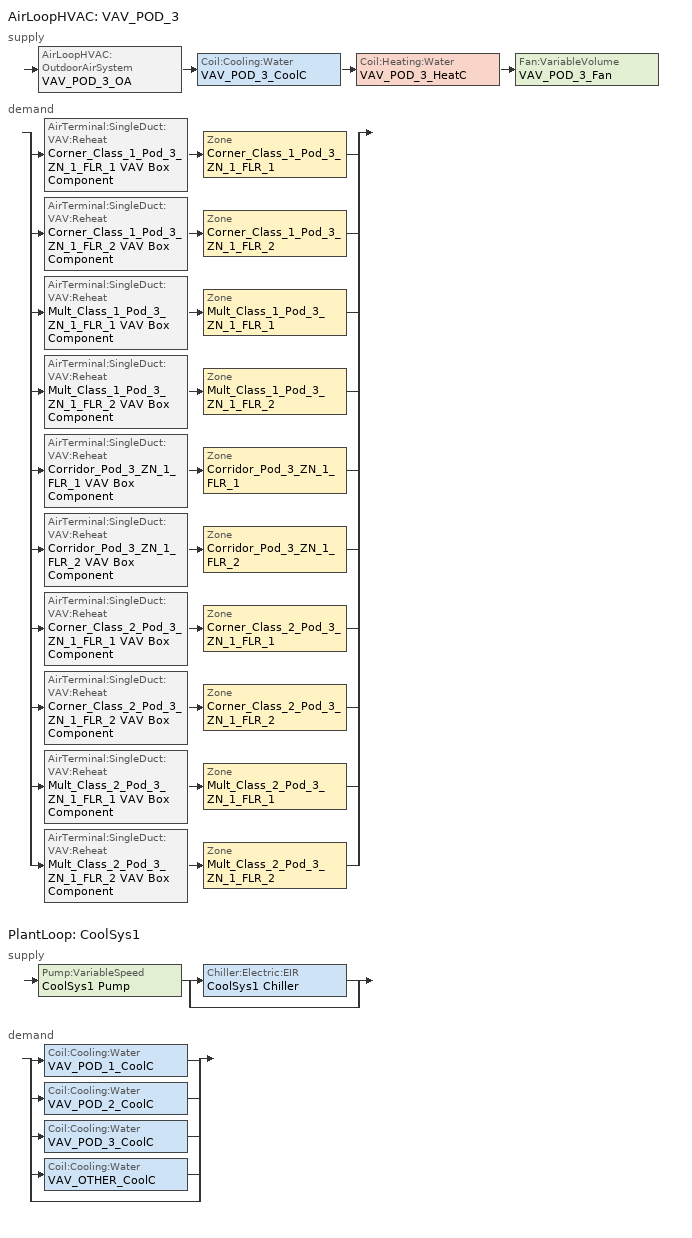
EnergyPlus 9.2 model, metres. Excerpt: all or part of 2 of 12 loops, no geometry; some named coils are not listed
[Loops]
AirLoopHVAC 'VAV_POD_3'
 supply: AirLoopHVAC:OutdoorAirSystem 'VAV_POD_3_OA' > Coil:Cooling:Water 'VAV_POD_3_CoolC' > Coil:Heating:Water 'VAV_POD_3_HeatC' > Fan:VariableVolume 'VAV_POD_3_Fan'
 demand: split
  | AirTerminal:SingleDuct:VAV:Reheat 'Corner_Class_1_Pod_3_ZN_1_FLR_1 VAV Box Component' > Zone 'Corner_Class_1_Pod_3_ZN_1_FLR_1'
  | AirTerminal:SingleDuct:VAV:Reheat 'Corner_Class_1_Pod_3_ZN_1_FLR_2 VAV Box Component' > Zone 'Corner_Class_1_Pod_3_ZN_1_FLR_2'
  | AirTerminal:SingleDuct:VAV:Reheat 'Mult_Class_1_Pod_3_ZN_1_FLR_1 VAV Box Component' > Zone 'Mult_Class_1_Pod_3_ZN_1_FLR_1'
  | AirTerminal:SingleDuct:VAV:Reheat 'Mult_Class_1_Pod_3_ZN_1_FLR_2 VAV Box Component' > Zone 'Mult_Class_1_Pod_3_ZN_1_FLR_2'
  | AirTerminal:SingleDuct:VAV:Reheat 'Corridor_Pod_3_ZN_1_FLR_1 VAV Box Component' > Zone 'Corridor_Pod_3_ZN_1_FLR_1'
  | AirTerminal:SingleDuct:VAV:Reheat 'Corridor_Pod_3_ZN_1_FLR_2 VAV Box Component' > Zone 'Corridor_Pod_3_ZN_1_FLR_2'
  | AirTerminal:SingleDuct:VAV:Reheat 'Corner_Class_2_Pod_3_ZN_1_FLR_1 VAV Box Component' > Zone 'Corner_Class_2_Pod_3_ZN_1_FLR_1'
  | AirTerminal:SingleDuct:VAV:Reheat 'Corner_Class_2_Pod_3_ZN_1_FLR_2 VAV Box Component' > Zone 'Corner_Class_2_Pod_3_ZN_1_FLR_2'
  | AirTerminal:SingleDuct:VAV:Reheat 'Mult_Class_2_Pod_3_ZN_1_FLR_1 VAV Box Component' > Zone 'Mult_Class_2_Pod_3_ZN_1_FLR_1'
  | AirTerminal:SingleDuct:VAV:Reheat 'Mult_Class_2_Pod_3_ZN_1_FLR_2 VAV Box Component' > Zone 'Mult_Class_2_Pod_3_ZN_1_FLR_2'
PlantLoop 'CoolSys1'
 supply: Pump:VariableSpeed 'CoolSys1 Pump' > split
  | Chiller:Electric:EIR 'CoolSys1 Chiller'
  | bypass
 demand: split
  | Coil:Cooling:Water 'VAV_POD_1_CoolC'
  | Coil:Cooling:Water 'VAV_POD_2_CoolC'
  | Coil:Cooling:Water 'VAV_POD_3_CoolC'
  | Coil:Cooling:Water 'VAV_OTHER_CoolC'
  | bypass
[DesignSpecification:OutdoorAir]
Name | Outdoor Air Method | Outdoor Air Flow per Person | Outdoor Air Flow per Zone Floor Area
SZ DSOA Corner_Class_1_Pod_3_ZN_1_FLR_1; SZ DSOA Corner_Class_1_Pod_3_ZN_1_FLR_2; SZ DSOA Corner_Class_2_Pod_3_ZN_1_FLR_1; SZ DSOA Corner_Class_2_Pod_3_ZN_1_FLR_2; SZ DSOA Mult_Class_1_Pod_3_ZN_1_FLR_1; SZ DSOA Mult_Class_1_Pod_3_ZN_1_FLR_2; SZ DSOA Mult_Class_2_Pod_3_ZN_1_FLR_1; SZ DSOA Mult_Class_2_Pod_3_ZN_1_FLR_2 | Flow/Person | 0.008
SZ DSOA Corridor_Pod_3_ZN_1_FLR_1; SZ DSOA Corridor_Pod_3_ZN_1_FLR_2 | Flow/Area |  | 0.0005
[Sizing:Zone] Zone Cooling Design Supply Air Temperature Input Method=SupplyAirTemperature; Zone Cooling Design Supply Air Temperature=12.8; Zone Heating Design Supply Air Temperature Input Method=SupplyAirTemperature; Zone Heating Design Supply Air Temperature=50; Zone Cooling Design Supply Air Humidity Ratio=0.0085; Zone Heating Design Supply Air Humidity Ratio=0.008; Cooling Design Air Flow Method=DesignDay; Heating Design Air Flow Method=DesignDay
Name | Design Specification Outdoor Air Object
Corner_Class_1_Pod_3_ZN_1_FLR_1 | SZ DSOA Corner_Class_1_Pod_3_ZN_1_FLR_1
Corner_Class_1_Pod_3_ZN_1_FLR_2 | SZ DSOA Corner_Class_1_Pod_3_ZN_1_FLR_2
Corner_Class_2_Pod_3_ZN_1_FLR_1 | SZ DSOA Corner_Class_2_Pod_3_ZN_1_FLR_1
Corner_Class_2_Pod_3_ZN_1_FLR_2 | SZ DSOA Corner_Class_2_Pod_3_ZN_1_FLR_2
Corridor_Pod_3_ZN_1_FLR_1 | SZ DSOA Corridor_Pod_3_ZN_1_FLR_1
Corridor_Pod_3_ZN_1_FLR_2 | SZ DSOA Corridor_Pod_3_ZN_1_FLR_2
Mult_Class_1_Pod_3_ZN_1_FLR_1 | SZ DSOA Mult_Class_1_Pod_3_ZN_1_FLR_1
Mult_Class_1_Pod_3_ZN_1_FLR_2 | SZ DSOA Mult_Class_1_Pod_3_ZN_1_FLR_2
Mult_Class_2_Pod_3_ZN_1_FLR_1 | SZ DSOA Mult_Class_2_Pod_3_ZN_1_FLR_1
Mult_Class_2_Pod_3_ZN_1_FLR_2 | SZ DSOA Mult_Class_2_Pod_3_ZN_1_FLR_2
[Sizing:System]
VAV_POD_3: Type of Load to Size On=Sensible; Design Outdoor Air Flow Rate=AUTOSIZE; Central Heating Maximum System Air Flow Ratio=0.3; Preheat Design Temperature=7; Preheat Design Humidity Ratio=0.008; Precool Design Temperature=12.8; Precool Design Humidity Ratio=0.008; Central Cooling Design Supply Air Temperature=12.8; Central Heating Design Supply Air Temperature=16.7; Type of Zone Sum to Use=NonCoincident; 100 Outdoor Air in Cooling=No; 100 Outdoor Air in Heating=No; Central Cooling Design Supply Air Humidity Ratio=0.0085; Central Heating Design Supply Air Humidity Ratio=0.008; Cooling Supply Air Flow Rate Method=DesignDay; Heating Supply Air Flow Rate Method=DesignDay; System Outdoor Air Method=ZoneSum; Zone Maximum Outdoor Air Fraction=1; Cooling Design Capacity Method=CoolingDesignCapacity; Cooling Design Capacity=autosize; Heating Design Capacity Method=HeatingDesignCapacity; Heating Design Capacity=autosize; Central Cooling Capacity Control Method=OnOff
[Sizing:Plant]
CoolSys1: Loop Type=Cooling; Design Loop Exit Temperature=6.67; Loop Design Temperature Difference=6.67
[ZoneControl:Thermostat] Control Type Schedule=Dual Zone Control Type Sched
Name | Zone or ZoneList | Control 1
Corner_Class_1_Pod_3_ZN_1_FLR_1 Thermostat | Corner_Class_1_Pod_3_ZN_1_FLR_1 | Corner_Class_1_Pod_3_ZN_1_FLR_1 DualSPSched
Corner_Class_1_Pod_3_ZN_1_FLR_2 Thermostat | Corner_Class_1_Pod_3_ZN_1_FLR_2 | Corner_Class_1_Pod_3_ZN_1_FLR_2 DualSPSched
Corner_Class_2_Pod_3_ZN_1_FLR_1 Thermostat | Corner_Class_2_Pod_3_ZN_1_FLR_1 | Corner_Class_2_Pod_3_ZN_1_FLR_1 DualSPSched
Corner_Class_2_Pod_3_ZN_1_FLR_2 Thermostat | Corner_Class_2_Pod_3_ZN_1_FLR_2 | Corner_Class_2_Pod_3_ZN_1_FLR_2 DualSPSched
Corridor_Pod_3_ZN_1_FLR_1 Thermostat | Corridor_Pod_3_ZN_1_FLR_1 | Corridor_Pod_3_ZN_1_FLR_1 DualSPSched
Corridor_Pod_3_ZN_1_FLR_2 Thermostat | Corridor_Pod_3_ZN_1_FLR_2 | Corridor_Pod_3_ZN_1_FLR_2 DualSPSched
Mult_Class_1_Pod_3_ZN_1_FLR_1 Thermostat | Mult_Class_1_Pod_3_ZN_1_FLR_1 | Mult_Class_1_Pod_3_ZN_1_FLR_1 DualSPSched
Mult_Class_1_Pod_3_ZN_1_FLR_2 Thermostat | Mult_Class_1_Pod_3_ZN_1_FLR_2 | Mult_Class_1_Pod_3_ZN_1_FLR_2 DualSPSched
Mult_Class_2_Pod_3_ZN_1_FLR_1 Thermostat | Mult_Class_2_Pod_3_ZN_1_FLR_1 | Mult_Class_2_Pod_3_ZN_1_FLR_1 DualSPSched
Mult_Class_2_Pod_3_ZN_1_FLR_2 Thermostat | Mult_Class_2_Pod_3_ZN_1_FLR_2 | Mult_Class_2_Pod_3_ZN_1_FLR_2 DualSPSched
[ThermostatSetpoint:DualSetpoint]
Name | Heating Setpoint Temperature Schedule | Cooling Setpoint Temperature Schedule
Corner_Class_1_Pod_3_ZN_1_FLR_1 DualSPSched; Corner_Class_1_Pod_3_ZN_1_FLR_2 DualSPSched; Corner_Class_2_Pod_3_ZN_1_FLR_1 DualSPSched; Corner_Class_2_Pod_3_ZN_1_FLR_2 DualSPSched; Mult_Class_1_Pod_3_ZN_1_FLR_1 DualSPSched; Mult_Class_1_Pod_3_ZN_1_FLR_2 DualSPSched; Mult_Class_2_Pod_3_ZN_1_FLR_1 DualSPSched; Mult_Class_2_Pod_3_ZN_1_FLR_2 DualSPSched | HTGSETP_SCH | CLGSETP_SCH
Corridor_Pod_3_ZN_1_FLR_1 DualSPSched; Corridor_Pod_3_ZN_1_FLR_2 DualSPSched | HTGSETP_SCH_BathCorrMechKitchen | CLGSETP_SCH_BathCorrMechKitchen
[AirTerminal:SingleDuct:VAV:Reheat] Availability Schedule=ALWAYS_ON; Maximum Air Flow Rate=AUTOSIZE; Zone Minimum Air Flow Input Method=Constant; Constant Minimum Air Flow Fraction=0.3; Maximum Hot Water or Steam Flow Rate=AUTOSIZE; Minimum Hot Water or Steam Flow Rate=0; Convergence Tolerance=0.001; Damper Heating Action=NORMAL
Name | Reheat Coil
Corner_Class_1_Pod_3_ZN_1_FLR_1 VAV Box Component | Corner_Class_1_Pod_3_ZN_1_FLR_1 VAV Box Reheat Coil
Corner_Class_1_Pod_3_ZN_1_FLR_2 VAV Box Component | Corner_Class_1_Pod_3_ZN_1_FLR_2 VAV Box Reheat Coil
Corner_Class_2_Pod_3_ZN_1_FLR_1 VAV Box Component | Corner_Class_2_Pod_3_ZN_1_FLR_1 VAV Box Reheat Coil
Corner_Class_2_Pod_3_ZN_1_FLR_2 VAV Box Component | Corner_Class_2_Pod_3_ZN_1_FLR_2 VAV Box Reheat Coil
Corridor_Pod_3_ZN_1_FLR_1 VAV Box Component | Corridor_Pod_3_ZN_1_FLR_1 VAV Box Reheat Coil
Corridor_Pod_3_ZN_1_FLR_2 VAV Box Component | Corridor_Pod_3_ZN_1_FLR_2 VAV Box Reheat Coil
Mult_Class_1_Pod_3_ZN_1_FLR_1 VAV Box Component | Mult_Class_1_Pod_3_ZN_1_FLR_1 VAV Box Reheat Coil
Mult_Class_1_Pod_3_ZN_1_FLR_2 VAV Box Component | Mult_Class_1_Pod_3_ZN_1_FLR_2 VAV Box Reheat Coil
Mult_Class_2_Pod_3_ZN_1_FLR_1 VAV Box Component | Mult_Class_2_Pod_3_ZN_1_FLR_1 VAV Box Reheat Coil
Mult_Class_2_Pod_3_ZN_1_FLR_2 VAV Box Component | Mult_Class_2_Pod_3_ZN_1_FLR_2 VAV Box Reheat Coil
[Zone equipment]
Corner_Class_1_Pod_3_ZN_1_FLR_1: Corner_Class_1_Pod_3_ZN_1_FLR_1 VAV Box Component
Corner_Class_1_Pod_3_ZN_1_FLR_2: Corner_Class_1_Pod_3_ZN_1_FLR_2 VAV Box Component
Corner_Class_2_Pod_3_ZN_1_FLR_1: Corner_Class_2_Pod_3_ZN_1_FLR_1 VAV Box Component
Corner_Class_2_Pod_3_ZN_1_FLR_2: Corner_Class_2_Pod_3_ZN_1_FLR_2 VAV Box Component
Corridor_Pod_3_ZN_1_FLR_1: Corridor_Pod_3_ZN_1_FLR_1 VAV Box Component
Corridor_Pod_3_ZN_1_FLR_2: Corridor_Pod_3_ZN_1_FLR_2 VAV Box Component
Mult_Class_1_Pod_3_ZN_1_FLR_1: Mult_Class_1_Pod_3_ZN_1_FLR_1 VAV Box Component
Mult_Class_1_Pod_3_ZN_1_FLR_2: Mult_Class_1_Pod_3_ZN_1_FLR_2 VAV Box Component
Mult_Class_2_Pod_3_ZN_1_FLR_1: Mult_Class_2_Pod_3_ZN_1_FLR_1 VAV Box Component
Mult_Class_2_Pod_3_ZN_1_FLR_2: Mult_Class_2_Pod_3_ZN_1_FLR_2 VAV Box Component
[Fan:VariableVolume]
VAV_POD_3_Fan: Availability Schedule=HVACOperationSchd; Fan Total Efficiency=0.6006; Pressure Rise=1109.648; Maximum Flow Rate=AUTOSIZE; Fan Power Minimum Flow Rate Input Method=FixedFlowRate; Fan Power Minimum Air Flow Rate=0; Motor Efficiency=0.924; Motor In Airstream Fraction=1; Fan Power Coefficient 1=0.0407599; Fan Power Coefficient 2=0.088045; Fan Power Coefficient 3=-0.0729261; Fan Power Coefficient 4=0.94374; Fan Power Coefficient 5=0; EndUse Subcategory=Fan Energy
[Coil:Cooling:Water]
VAV_POD_3_CoolC: Availability Schedule=ALWAYS_ON; Design Water Flow Rate=AUTOSIZE; Design Air Flow Rate=AUTOSIZE; Design Inlet Water Temperature=AUTOSIZE; Design Inlet Air Temperature=AUTOSIZE; Design Outlet Air Temperature=AUTOSIZE; Design Inlet Air Humidity Ratio=AUTOSIZE; Design Outlet Air Humidity Ratio=AUTOSIZE; Type of Analysis=SimpleAnalysis; Heat Exchanger Configuration=CrossFlow
[Coil:Heating:Water]
VAV_POD_3_HeatC: Availability Schedule=ALWAYS_ON; UFactor Times Area Value=AUTOSIZE; Maximum Water Flow Rate=AUTOSIZE; Performance Input Method=UFactorTimesAreaAndDesignWaterFlowRate; Rated Capacity=AUTOSIZE; Rated Inlet Water Temperature=82.2; Rated Inlet Air Temperature=16.6; Rated Outlet Water Temperature=71.1; Rated Outlet Air Temperature=32.2
[Controller:WaterCoil] Control Variable=Temperature; Actuator Variable=Flow; Maximum Actuated Flow=AUTOSIZE; Minimum Actuated Flow=0
Name | Action | Controller Convergence Tolerance
VAV_POD_3_CoolC_Controller | Reverse
VAV_POD_3_HeatC_Controller | Normal | 0.0001
[Controller:OutdoorAir]
VAV_POD_3_OA_Controller: Minimum Outdoor Air Flow Rate=AUTOSIZE; Maximum Outdoor Air Flow Rate=AUTOSIZE; Economizer Control Type=DifferentialDryBulb; Economizer Control Action Type=ModulateFlow; Economizer Maximum Limit DryBulb Temperature=28; Economizer Maximum Limit Enthalpy=64000; Economizer Minimum Limit DryBulb Temperature=-100; Lockout Type=NoLockout; Minimum Limit Type=FixedMinimum; Minimum Outdoor Air Schedule=MinOA_Sched
[AirLoopHVAC]
VAV_POD_3: Design Supply Air Flow Rate=AUTOSIZE
[Pump:VariableSpeed]
CoolSys1 Pump: Design Maximum Flow Rate=AUTOSIZE; Design Pump Head=179352; Design Power Consumption=AUTOSIZE; Motor Efficiency=0.9; Fraction of Motor Inefficiencies to Fluid Stream=0; Coefficient 1 of the Part Load Performance Curve=0; Coefficient 2 of the Part Load Performance Curve=1; Coefficient 3 of the Part Load Performance Curve=0; Coefficient 4 of the Part Load Performance Curve=0; Design Minimum Flow Rate=0; Pump Control Type=Intermittent
[Chiller:Electric:EIR]
CoolSys1 Chiller: Reference Capacity=AUTOSIZE; Reference COP=2.5; Reference Leaving Chilled Water Temperature=6.67; Reference Entering Condenser Fluid Temperature=35; Reference Chilled Water Flow Rate=AutoSize; Reference Condenser Fluid Flow Rate=AutoSize; Cooling Capacity Function of Temperature Curve=Air-Cooled Default 90.1-2004 Cap_fT; Electric Input to Cooling Output Ratio Function of Temperature Curve=Air-Cooled Default 90.1-2004 EIR_fT; Electric Input to Cooling Output Ratio Function of Part Load Ratio Curve=Air-Cooled GTE 150tons Default 90.1-2004 EIR_fPLR; Minimum Part Load Ratio=0.15; Maximum Part Load Ratio=1; Optimum Part Load Ratio=0.8; Minimum Unloading Ratio=0.15; Condenser Type=AIRCOOLED; Leaving Chilled Water Lower Temperature Limit=2; Chiller Flow Mode=LeavingSetpointModulated; Design Heat Recovery Water Flow Rate=0; Sizing Factor=1
[PlantLoop]
CoolSys1: Fluid Type=Water; Plant Equipment Operation Scheme=CoolSys1 Loop Operation Scheme List; Maximum Loop Temperature=98; Minimum Loop Temperature=1; Maximum Loop Flow Rate=AUTOSIZE; Minimum Loop Flow Rate=0; Plant Loop Volume=AUTOSIZE; Load Distribution Scheme=Optimal
[PlantEquipmentList]
CoolSys1 Equipment List: CoolSys1 Chiller
[PlantEquipmentOperation:CoolingLoad]
CoolSys1 Operation Scheme: Load Range 1 Lower Limit=0; Load Range 1 Upper Limit=100000000000000; Range 1 Equipment List=CoolSys1 Equipment List
[PlantEquipmentOperationSchemes]
CoolSys1 Loop Operation Scheme List: Control Scheme 1=CoolSys1 Operation Scheme; Control Scheme 1 Schedule=PlantOnSched
[SetpointManager:Scheduled] Control Variable=Temperature
Name | Schedule | Setpoint Node or NodeList
CoolSys1 Chiller Setpoint Manager | CW-Loop-Temp-Schedule | CoolSys1 Supply Equipment Outlet Node
CoolSys1 Loop Setpoint Manager | CW-Loop-Temp-Schedule | CoolSys1 Supply Outlet Node
VAV_POD_3 SAT setpoint | Seasonal-Reset-Supply-Air-Temp-Sch | VAV_POD_3 Supply Equipment Outlet Node
[SetpointManager:MixedAir] Control Variable=Temperature
Name | Setpoint Node or NodeList
VAV_POD_3_CoolC SAT Manager | VAV_POD_3_CoolC-VAV_POD_3_HeatCNode
VAV_POD_3_HeatC SAT Manager | VAV_POD_3_HeatC-VAV_POD_3_FanNode
VAV_POD_3_OAMixed Air Temp Manager | VAV_POD_3_OA-VAV_POD_3_CoolCNode
[Schedule:Compact]
ALWAYS_ON; PlantOnSched: Through: 12/31, For: AllDays, Until: 24:00, 1
CLGSETP_SCH: Through: 6/30, For: SummerDesignDay, Until: 24:00, 24, For: WeekEnds Holidays WinterDesignDay, Until: 24:00, 27, For: AllOtherDays, Until: 06:00, 27, Until: 21:00, 24, Until: 24:00, 27, Through: 9/1, For: SummerDesignDay, Until: 24:00, 24, For: WeekEnds Holidays WinterDesignDay, Until: 24:00, 27, For: AllOtherDays, Until: 07:00, 27, Until: 18:00, 24, Until: 24:00, 27, Through: 12/31, For: SummerDesignDay, Until: 24:00, 24, For: WeekEnds Holidays WinterDesignDay, Until: 24:00, 27, For: AllOtherDays, Until: 06:00, 27, Until: 21:00, 24, Until: 24:00, 27
CLGSETP_SCH_BathCorrMechKitchen: Through: 12/31, For: SummerDesignDay, Until: 06:00, 27, Until: 21:00, 24, Until: 24:00, 27, For: AllOtherDays, Until: 24:00, 27
HTGSETP_SCH: Through: 6/30, For: WinterDesignDay, Until: 24:00, 21, For: WeekEnds Holidays SummerDesignDay, Until: 24:00, 16, For: AllOtherDays, Until: 06:00, 16, Until: 21:00, 21, Until: 24:00, 16, Through: 9/1, For: WinterDesignDay, Until: 24:00, 21, For: WeekEnds Holidays SummerDesignDay, Until: 24:00, 16, For: AllOtherDays, Until: 07:00, 16, Until: 18:00, 21, Until: 24:00, 16, Through: 12/31, For: WinterDesignDay, Until: 24:00, 21, For: WeekEnds Holidays SummerDesignDay, Until: 24:00, 16, For: AllOtherDays, Until: 06:00, 16, Until: 21:00, 21, Until: 24:00, 16
HTGSETP_SCH_BathCorrMechKitchen: Through: 12/31, For: WinterDesignDay, Until: 06:00, 16, Until: 21:00, 21, Until: 24:00, 16, For: AllOtherDays, Until: 24:00, 16
HVACOperationSchd; MinOA_Sched: Through: 12/31, For: Weekdays SummerDesignDay, Until: 06:00, 0, Until: 21:00, 1, Until: 24:00, 0, For: AllOtherDays, Until: 24:00, 0
Seasonal-Reset-Supply-Air-Temp-Sch: Through: 12/31, For: AllDays, Until: 24:00, 12.8
Dual Zone Control Type Sched: Through: 12/31, For: AllDays, Until: 24:00, 4
CW-Loop-Temp-Schedule: Through: 12/31, For: AllDays, Until: 24:00, 6.7
[Curve:Quadratic]
Air-Cooled GTE 150tons Default 90.1-2004 EIR_fPLR: Coefficient1 Constant=0.0727; Coefficient2 x=0.953; Coefficient3 x2=-0.0266; Minimum Value of x=0; Maximum Value of x=1.2
[Curve:Biquadratic] Minimum Value of x=0; Maximum Value of x=20; Minimum Value of y=0; Maximum Value of y=50
Name | Coefficient1 Constant | Coefficient2 x | Coefficient3 x2 | Coefficient4 y | Coefficient5 y2 | Coefficient6 xy
Air-Cooled Default 90.1-2004 Cap_fT | 1.04338 | 0.0407077 | 0.0004506 | -0.0041514 | -8.86e-05 | -0.0003467
Air-Cooled Default 90.1-2004 EIR_fT | 0.596191 | -0.0099496 | 0.0007888 | 0.0004506 | 0.0004875 | -0.0007623
